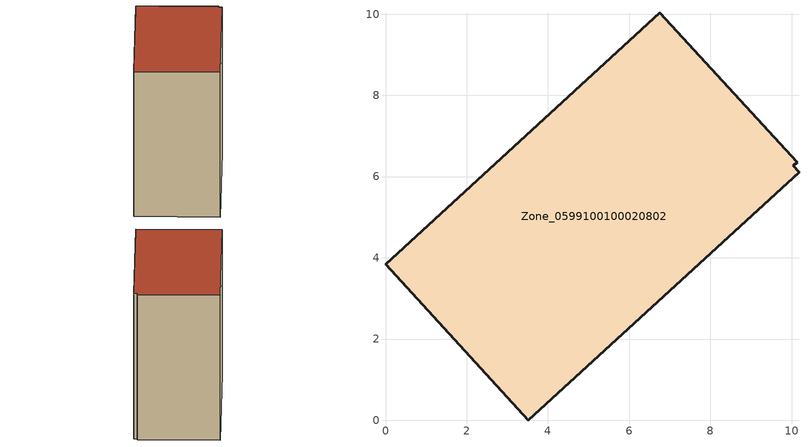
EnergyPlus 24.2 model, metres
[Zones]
Zone_0599100100020802
 floor ground (C_G): 10.14,6.36 10.05,6.27 10.18,6.11 3.52,0 0,3.84 6.75,10.04 z3.42
 wall outside (C_F): 10.14,6.36 6.75,10.04 0,3.84 3.52,0 10.18,6.11 10.05,6.27 10.14,6.36 z3.42:13.07
 roof outside (C_R): 10.05,6.27 10.14,6.36 6.75,10.04 0,3.84 3.52,0 10.18,6.11 z13.07
[BUILDING]
Pand.0599100100020802: North Axis=0; Terrain=City; Loads Convergence Tolerance Value=0.04; Temperature Convergence Tolerance Value=0.4; Solar Distribution=FullExterior; Maximum Number of Warmup Days=25; Minimum Number of Warmup Days=1
[Site:Location]
Rotterdam.The.Hague.AP_ZH_NLD Design_Conditions: Latitude=51.96; Longitude=4.45; Time Zone=1; Elevation=-4.5
[SITE:GROUNDTEMPERATURE:BUILDINGSURFACE]
18, 18, 18, 18, 18, 18, 18, 18, 18, 18, 18, 18
[MATERIAL] Thermal Absorptance=0.9; Solar Absorptance=0.7; Visible Absorptance=0.7
Name | Roughness | Thickness | Conductivity | Density | Specific Heat
G.TI.2015-2018 | MediumSmooth | 0.15 | 0.0428571 | 540 | 1210
F.TI.2015-2018 | Rough | 0.3 | 0.0666667 | 1920 | 840
R.TI.2015-2018 | MediumRough | 0.2 | 0.0333333 | 1500 | 1000
[CONSTRUCTION]
C_G: G.TI.2015-2018
C_F: F.TI.2015-2018
C_R: R.TI.2015-2018
[ZONE]
Zone_0599100100020802: Type=1; Multiplier=1; Ceiling Height=Autocalculate; Volume=Autocalculate; Floor Area=autocalculate; Part of Total Floor Area=Yes
[ZONEINFILTRATION:DESIGNFLOWRATE]
Infil_Zone_0599100100020802: Zone or ZoneList or Space or SpaceList=Zone_0599100100020802; Schedule=AlwaysOn; Design Flow Rate Calculation Method=Flow/Area; Flow Rate per Floor Area=0.0015; Constant Term Coefficient=1; Temperature Term Coefficient=0; Velocity Term Coefficient=0; Velocity Squared Term Coefficient=0
[HVACTEMPLATE:ZONE:IDEALLOADSAIRSYSTEM]
Zone_0599100100020802: Maximum Heating Supply Air Temperature=50; Minimum Cooling Supply Air Temperature=13; Maximum Heating Supply Air Humidity Ratio=0.0156; Minimum Cooling Supply Air Humidity Ratio=0.0077; Heating Limit=NoLimit; Cooling Limit=NoLimit; Dehumidification Control Type=ConstantSensibleHeatRatio; Cooling Sensible Heat Ratio=0.7; Dehumidification Setpoint=60; Humidification Control Type=None; Humidification Setpoint=30; Outdoor Air Method=None; Outdoor Air Flow Rate per Person=0.00944; Outdoor Air Flow Rate per Zone Floor Area=0; Outdoor Air Flow Rate per Zone=0; Demand Controlled Ventilation Type=None; Outdoor Air Economizer Type=NoEconomizer; Heat Recovery Type=None; Sensible Heat Recovery Effectiveness=0.7; Latent Heat Recovery Effectiveness=0.65
[ZONECONTROL:THERMOSTAT]
ThermostatControl_Zone_0599100100020802: Zone or ZoneList=Zone_0599100100020802; Control Type Schedule=DualSetpointControlType; Control 1=Thermostat_Zone_0599100100020802; Temperature Difference Between Cutout And Setpoint=0
[THERMOSTATSETPOINT:DUALSETPOINT]
Thermostat_Zone_0599100100020802: Heating Setpoint Temperature Schedule=HeatingSetpoint_Zone_0599100100020802; Cooling Setpoint Temperature Schedule=CoolingSetpoint_Zone_0599100100020802
[SCHEDULE:COMPACT]
HeatingSetpoint_Zone_0599100100020802: Through: 12/31, For: AllDays, Until: 24:00, 21
CoolingSetpoint_Zone_0599100100020802: Through: 12/31, For: AllDays, Until: 24:00, 24
DualSetpointControlType: Through: 12/31, For: AllDays, Until: 24:00, 4
AlwaysOn: Through: 12/31, For: AllDays, Until: 24:00, 1
